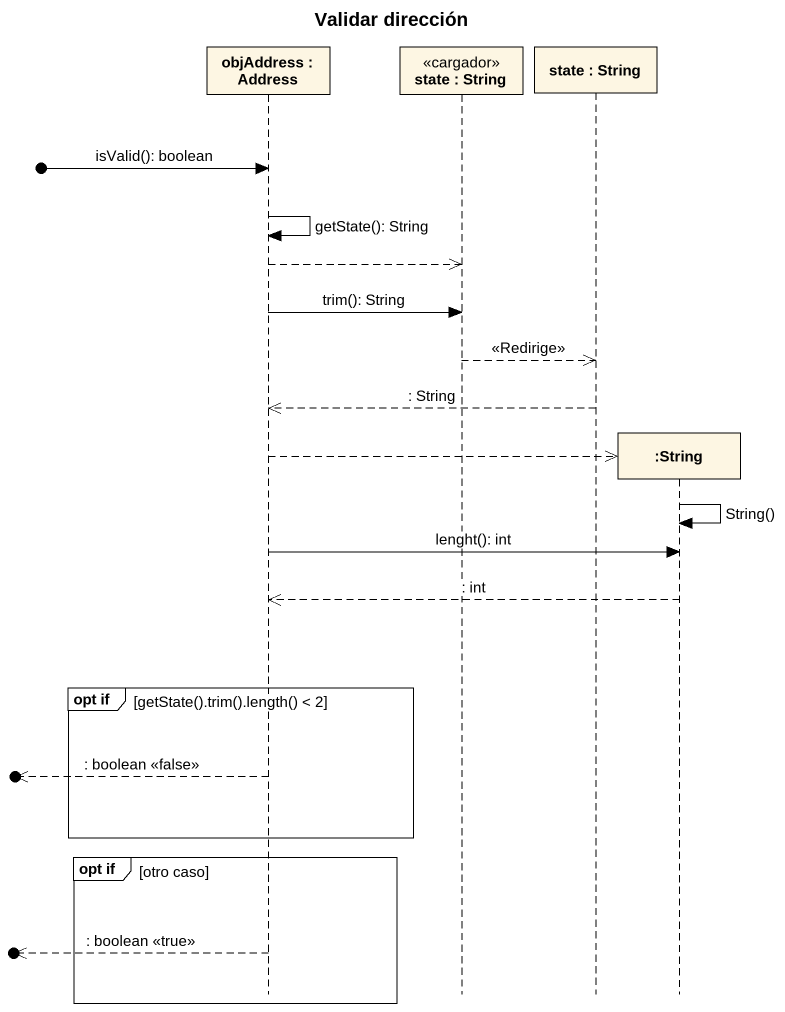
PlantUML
@startuml
title Validar dirección
hide footbox
participant "objAddress : Address" as objAddress
participant "state : String" as state_ <<cargador>>
participant "state : String" as state__2
participant ":String" as String

[o-> objAddress : isValid(): boolean
objAddress -> objAddress : getState(): String
objAddress -->> state_
objAddress -> state_ : trim(): String
state_ -->> state__2 : <<Redirige>>
state__2 -->> objAddress : : String
objAddress -->> String **
String -> String : String()
objAddress -> String : lenght(): int
String -->> objAddress : : int
group opt if [getState().trim().length() < 2]
  [o<<-- objAddress : : boolean <<false>>
end
group opt if [otro caso]
  [o<<-- objAddress : : boolean <<true>>
end
@enduml
